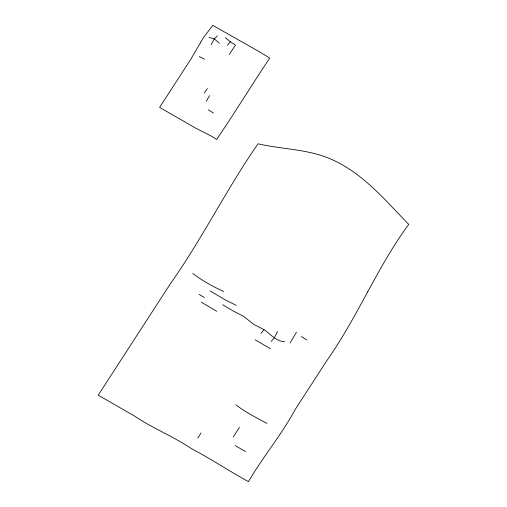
<?xml version="1.0" encoding="UTF-8"?>
<svg xmlns="http://www.w3.org/2000/svg" width="507" height="507" viewBox="0 0 507 507"><rect width="100%" height="100%" fill="white"/><g stroke="black" fill="none" stroke-linecap="round" stroke-linejoin="round"><path stroke-width="0.76" d="M277.475 331.502L274.211 338.011L271.213 341.325M296.424 332.243L290.086 342.928M211.096 44.736L214.303 38.944L217.275 35.877M206.317 101.216L209.505 95.646M197.819 438.118L200.968 432.959M233.226 436.983L239.475 427.363M229.303 54.3L235.514 45.085L230.362 41.77L225.279 37.657M204.296 93.009L207.388 88.567M261.016 333.34L264.046 329.683C270.694 334.195 276.055 341.369 284.757 341.762M227.358 45.199L230.362 41.77M208.998 37.391L214.303 38.944L219.379 43.146M223.809 291.512C212.883 286.588 202.287 280.694 192.742 273.425M264.046 329.683L253.633 324.303L243.449 316.235L233.036 310.886L222.693 304.739M236.224 305.328L225.792 300.163L210.266 291.05M199.232 56.55L204.448 59.135M245.572 451.591L235.216 445.609M201.178 302.121L216.704 311.247M266.98 423.434C256.422 417.603 245.451 412.349 235.958 404.801M255.04 339.734L270.573 348.791M199.118 294.364L204.289 297.476M208.307 109.816L213.472 112.979M301.494 336.521L306.64 339.969M200.392 42.797L190.86 59.173L159.616 107.37L195.879 128.239L211.508 136.212L216.666 139.412C234.906 112.681 251.7 84.999 269.73 58.09L259.4 51.765L212.737 25.35L203.56 37.499L200.392 42.797M367.759 291.747C354.925 315.348 342.029 339.012 326.584 361.028L295.34 409.276C281.658 434.651 262.949 456.775 248.468 481.65C229.208 471.085 210.937 458.854 191.494 448.682C173.331 436.426 152.715 428.307 134.488 416.038L98.225 395.156L170.099 284.186C202.052 239.076 226.471 189.149 258.038 143.785C282.843 149.565 309.245 148.982 332.719 159.92C363.582 173.876 385.605 200.696 408.775 224.379C393.077 245.534 380.32 268.647 367.759 291.747"/></g></svg>
